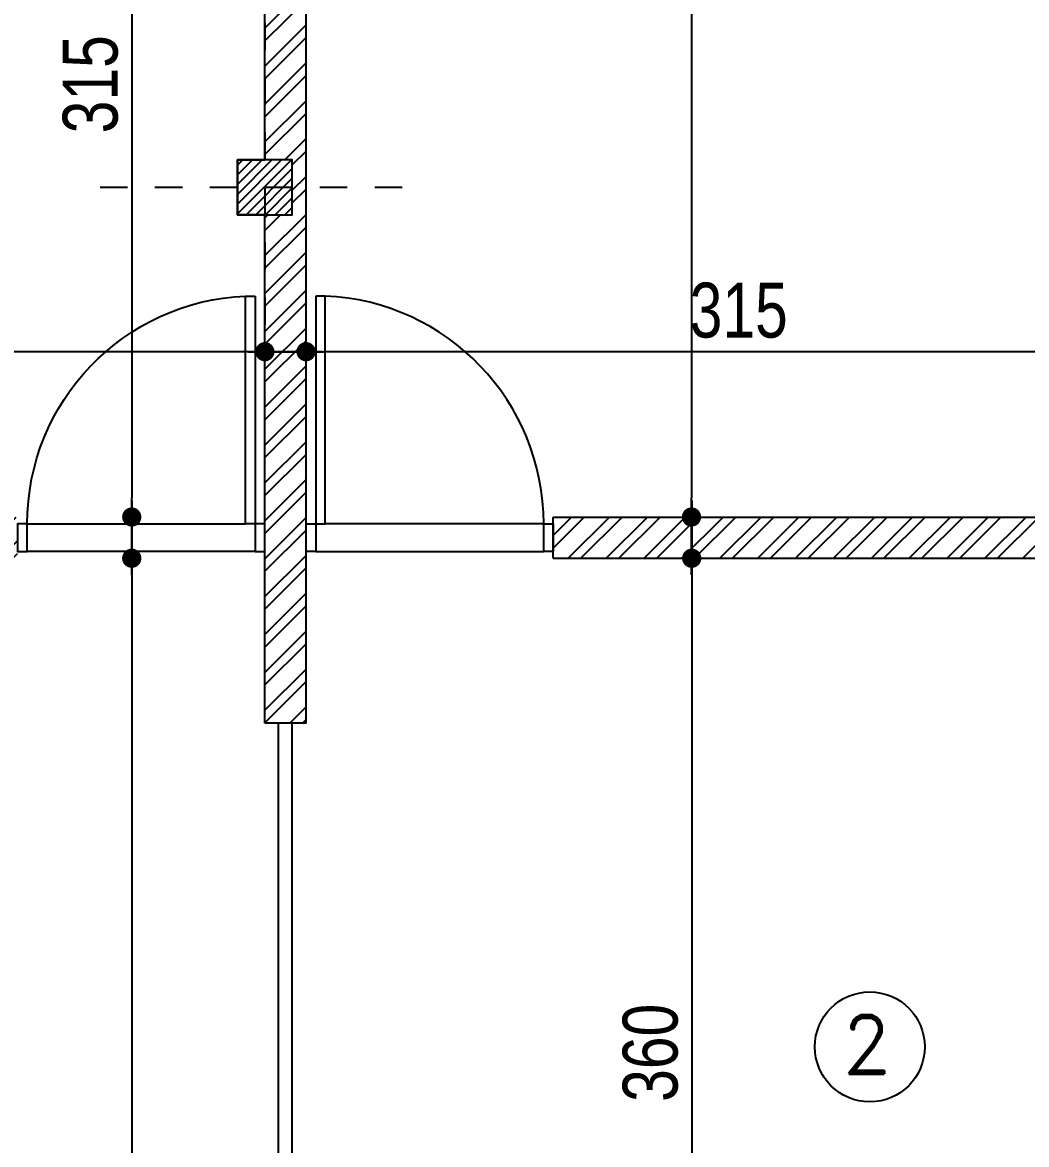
# Model space of a CAD drawing. Header units: millimetres. Extents: x 123626 to 686041, y 667 to 111893.
# Drawn here: x 272202.276 to 272205.932, y 676.952 to 681.036 of the extents above; entities that cross this region are included whole.
import ezdxf
from ezdxf.enums import TextEntityAlignment as Align

# ---------------------------------------------------------------- set-up
doc = ezdxf.new("R2010")
doc.units = ezdxf.units.MM
doc.linetypes.add('CENTER2', pattern=[1.125, 0.75, -0.125, 0.125, -0.125])
for name, color, linetype in [('8', 8, 'Continuous'), ('di', 9, 'Continuous'), ('squar', 255, 'Continuous')]:
    doc.layers.add(name, color=color, linetype=linetype)
doc.styles.add('Arial', font='arial.ttf', dxfattribs={"width": 0.8})
doc.styles.add('rmmg', font='rmmg.shx', dxfattribs={"width": 0.8})
doc.styles.add('ROMAND', font='romand', dxfattribs={"height": 0.3})
doc.styles.add('ROMANT', font='romant__.ttf')
doc.dimstyles.new('1-100out', dxfattribs={"dimtxt": 0.25, "dimasz": 0.07, "dimexe": 0.09, "dimexo": 0.09, "dimgap": 0.05, "dimtad": 1, "dimdec": 4, "dimlfac": 100, "dimzin": 12, "dimdsep": 46, "dimtxsty": 'rmmg', "dimblk": 'DOT1', "dimcen": 0.09, "dimclrd": 256, "dimclre": 256, "dimclrt": 3, "dimazin": 0, "dimtfac": 1, "dimtdec": 4, "dimtmove": 1, "dimatfit": 3, "dimldrblk": 'DOT1', "dimfxl": 1, "dimtolj": 1, "dimtzin": 0, "dimarcsym": 0})

# ---------------------------------------------------------------- blocks, each defined once
blk = doc.blocks.new('DOT1')
at = {"color": 0, "linetype": 'ByBlock'}
blk.add_line((3, -4.440892098500626e-16), (-1, 0), dxfattribs=at)
at = {"color": 0, "linetype": 'ByBlock', "const_width": 0.5}
blk.add_lwpolyline([(-0.25, 0, 1), (0.25, 0, 1)], format="xyb", close=True, dxfattribs=at)
blk = doc.blocks.new('*D152')
at = {"layer": 'Defpoints', "color": 0, "transparency": 16777216}
for p in [(44.6323288146877, 16.90311193782679), (44.6323288146877, 16.90311193782676), (47.3323288146882, 16.90311193782679)]:
    blk.add_point(p, dxfattribs=at)
at = {"layer": 'di', "color": 7, "lineweight": -2, "transparency": 16777216}
blk.add_line((47.2623288146882, 16.90311193782676), (44.7023288146877, 16.90311193782676), dxfattribs=at)
at = {"layer": 'di', "color": 7, "lineweight": -2, "transparency": 16777216, "xscale": 0.07, "yscale": 0.07, "zscale": 0.07, "rotation": 180}
blk.add_blockref('DOT1', (44.6323288146877, 16.90311193782676), dxfattribs=at)
at = {"layer": 'di', "color": 7, "lineweight": -2, "transparency": 16777216, "xscale": 0.07, "yscale": 0.07, "zscale": 0.07}
blk.add_blockref('DOT1', (47.3323288146882, 16.90311193782676), dxfattribs=at)
at = {"layer": 'di', "color": 7, "transparency": 16777216, "insert": (45.98232881468795, 17.05311193782676), "char_height": 0.2, "attachment_point": 5, "style": 'rmmg'}
blk.add_mtext('\\A1;270', dxfattribs=at)
blk = doc.blocks.new('*D153')
at = {"layer": 'Defpoints', "color": 0, "transparency": 16777216}
for p in [(47.48232881468772, 16.90311193782681), (47.48232881468772, 16.90311193782675), (50.63232881468804, 16.90311193782678)]:
    blk.add_point(p, dxfattribs=at)
at = {"layer": 'di', "color": 7, "lineweight": -2, "transparency": 16777216}
blk.add_line((50.56232881468804, 16.90311193782673), (47.55232881468772, 16.90311193782675), dxfattribs=at)
at = {"layer": 'di', "color": 7, "lineweight": -2, "transparency": 16777216, "xscale": 0.07, "yscale": 0.07, "zscale": 0.07}
for p, rotation in [((47.48232881468772, 16.90311193782675), 179.9999999999995), ((50.63232881468804, 16.90311193782672), 359.9999999999995)]:
    blk.add_blockref('DOT1', p, dxfattribs=dict(at, rotation=rotation))
at = {"layer": 'di', "color": 7, "transparency": 16777216, "insert": (49.05732881468788, 17.05311193782673), "char_height": 0.2, "attachment_point": 5, "style": 'rmmg'}
blk.add_mtext('\\A1;315', dxfattribs=at)
blk = doc.blocks.new('*D154')
at = {"layer": 'Defpoints', "color": 0, "transparency": 16777216}
for p in [(46.84772740400757, 19.45147013116154), (46.84772740400791, 16.30147013116154), (46.84772740400768, 16.30147013116154)]:
    blk.add_point(p, dxfattribs=at)
at = {"layer": 'di', "color": 7, "lineweight": -2, "transparency": 16777216}
blk.add_line((46.84772740400768, 19.38147013116154), (46.84772740400768, 16.37147013116154), dxfattribs=at)
at = {"layer": 'di', "color": 7, "lineweight": -2, "transparency": 16777216, "xscale": 0.07, "yscale": 0.07, "zscale": 0.07}
for p, rotation in [((46.84772740400768, 19.45147013116154), 90), ((46.84772740400768, 16.30147013116154), 270)]:
    blk.add_blockref('DOT1', p, dxfattribs=dict(at, rotation=rotation))
at = {"layer": 'di', "color": 7, "transparency": 16777216, "insert": (46.69772740400768, 17.87647013116155), "char_height": 0.2, "attachment_point": 5, "rotation": 90, "style": 'rmmg'}
blk.add_mtext('\\A1;315', dxfattribs=at)
blk = doc.blocks.new('*D155')
at = {"layer": 'Defpoints', "color": 0, "transparency": 16777216}
for p in [(46.84772740400768, 16.15147013116153), (46.84772740400825, 9.251470131163174), (46.84772740400825, 9.251470131163174)]:
    blk.add_point(p, dxfattribs=at)
at = {"layer": 'di', "color": 7, "lineweight": -2, "transparency": 16777216}
blk.add_line((46.84772740400826, 16.08147013116153), (46.84772740400825, 9.321470131163174), dxfattribs=at)
at = {"layer": 'di', "color": 7, "lineweight": -2, "transparency": 16777216, "xscale": 0.07, "yscale": 0.07, "zscale": 0.07}
for p, rotation in [((46.84772740400826, 16.15147013116153), 90), ((46.84772740400825, 9.251470131163174), 270)]:
    blk.add_blockref('DOT1', p, dxfattribs=dict(at, rotation=rotation))
at = {"layer": 'di', "color": 7, "transparency": 16777216, "insert": (46.69772740400825, 12.70147013116236), "char_height": 0.2, "attachment_point": 5, "rotation": 90, "style": 'rmmg'}
blk.add_mtext('\\A1;690', dxfattribs=at)
blk = doc.blocks.new('*D156')
at = {"layer": 'Defpoints', "color": 0, "transparency": 16777216}
for p in [(48.8862477069834, 16.15147013116153), (48.88624770698374, 12.55147013116316), (48.88624770698385, 12.55147013116316)]:
    blk.add_point(p, dxfattribs=at)
at = {"layer": 'di', "color": 7, "lineweight": -2, "transparency": 16777216}
blk.add_line((48.88624770698386, 16.08147013116153), (48.88624770698385, 12.62147013116316), dxfattribs=at)
at = {"layer": 'di', "color": 7, "lineweight": -2, "transparency": 16777216, "xscale": 0.07, "yscale": 0.07, "zscale": 0.07}
for p, rotation in [((48.88624770698386, 16.15147013116153), 90), ((48.88624770698385, 12.55147013116316), 270)]:
    blk.add_blockref('DOT1', p, dxfattribs=dict(at, rotation=rotation))
at = {"layer": 'di', "color": 7, "transparency": 16777216, "insert": (48.73624770698385, 14.35147013116235), "char_height": 0.2, "attachment_point": 5, "rotation": 90, "style": 'rmmg'}
blk.add_mtext('\\A1;360', dxfattribs=at)
blk = doc.blocks.new('*D157')
at = {"layer": 'Defpoints', "color": 0, "transparency": 16777216}
for p in [(48.88543715791678, 21.55147013116259), (48.88543715791621, 16.30147013116154), (48.88543715791678, 16.30147013116154)]:
    blk.add_point(p, dxfattribs=at)
at = {"layer": 'di', "color": 7, "lineweight": -2, "transparency": 16777216}
blk.add_line((48.88543715791678, 21.48147013116259), (48.88543715791678, 16.37147013116154), dxfattribs=at)
at = {"layer": 'di', "color": 7, "lineweight": -2, "transparency": 16777216, "xscale": 0.07, "yscale": 0.07, "zscale": 0.07}
for p, rotation in [((48.88543715791678, 21.55147013116259), 90), ((48.88543715791678, 16.30147013116154), 270)]:
    blk.add_blockref('DOT1', p, dxfattribs=dict(at, rotation=rotation))
at = {"layer": 'di', "color": 7, "transparency": 16777216, "insert": (48.73543715791678, 18.92647013116207), "char_height": 0.2, "attachment_point": 5, "rotation": 90, "style": 'rmmg'}
blk.add_mtext('\\A1;525', dxfattribs=at)
blk = doc.blocks.new('COL')
at = {"layer": '8'}
h = blk.add_hatch(dxfattribs=at)
h.set_pattern_fill('ANSI31', scale=2, style=0)
h.set_pattern_definition([(45, (-144.358518020837, -494.4622667847993), (-0.1767766952966369, 0.1767766952966369), [])])
h.paths.add_polyline_path([(-1, -1), (1, -1), (1, 1), (-1, 1)])
at = {"color": 7, "linetype": 'CENTER2'}
for p, q in [((2.842170943040401e-14, 6), (-2.842170943040401e-14, -6)), ((-5.999999999999972, 0), (6.000000000000028, 0))]:
    blk.add_line(p, q, dxfattribs=at)
at = {"color": 7}
blk.add_lwpolyline([(-1, -1), (1, -1), (1, 1), (-1, 1)], close=True, dxfattribs=at)
blk = doc.blocks.new('D90')
for points in [[(0.1000000000000227, 0), (0.1000000000000227, -0.03499999999985448), (0, -0.03499999999996817), (0, 0)], [(0.9292617198449307, -0.03499999999948944), (0.1000000000000227, -0.03499999999996817), (0.1000000000000227, -0.06999999999993634), (0.9292617198449307, -0.06999999999945761)], [(0.1000000000000227, -0.8650000000000319), (0.1000000000000227, -0.8999999999998863), (0, -0.9), (0, -0.8650000000000319)]]:
    blk.add_lwpolyline(points, close=True)
blk.add_arc((0.1000000000000227, -0.03499999999996817), 0.8300000000000637, 270, 357.5831962920356)
blk = doc.blocks.new('A$C95c94d28')
at = {"layer": 'di'}
h = blk.add_hatch(dxfattribs=at)
h.set_pattern_fill('ANSI32', scale=0.26, style=0)
h.set_pattern_definition([(45, (-10.47926747646135, -7.999481411397795), (-0.06894291116568838, 0.06894291116568839), []), (45, (-10.43330553576135, -7.999481411397795), (-0.06894291116568838, 0.06894291116568839), [])])
h.paths.add_polyline_path([(22.28973875005382, 7.429738830372727), (22.23973875005436, 7.429738830372727), (22.23973875005435, 7.329738830372733), (22.13973875005433, 7.329738830372733), (22.13973875005433, 6.829738830372762), (22.13973875005414, 5.479738830373535), (21.98973875005405, 5.479738830373535), (21.98973875005404, 3.229738830372725), (22.03973875005398, 3.229738830372725), (22.03973875005397, 3.329738830372719), (22.23973875005402, 3.329738830372719), (22.23973875005402, 3.12973883037273), (22.139738750054, 3.12973883037273), (22.139738750054, 3.079738830372335), (22.88973875005401, 3.079738830372335), (22.88973875005411, 2.879738830372347), (22.9297387500541, 2.879738830372347), (22.9297387500541, 2.929738830372344), (23.1497387500541, 2.929738830372344), (23.1497387500541, 2.879738830372347), (23.18973875005405, 2.879738830372347), (23.18973875005386, 3.379738830372332), (22.28973875005371, 3.379738830372347)])
h.paths.add_polyline_path([(17.48973875005291, 17.78286112239674), (17.48973875005359, 18.07973883037855), (17.18973875005373, 18.0797388303794), (17.18973875005329, 17.92973883037968), (16.51473875005401, 17.25473883037995), (15.83973875006131, 17.92973883037267), (15.33973875005427, 17.92973883037267), (15.33973875005427, 17.82973883037268), (15.23973875005424, 17.82973883037268), (15.23973875005424, 17.80547476167162), (15.47448442367582, 17.57072908804881), (15.68661645803209, 17.7828611224044), (16.3760455696885, 17.09343201074445), (16.16391353533248, 16.88129997638839), (16.37604556968803, 16.66916794203165), (16.44675624780687, 16.73987862015048)])
h.paths.add_polyline_path([(4.739738750053604, 18.52973883037274), (4.589738750053613, 18.52973883037272), (4.589738750053726, 18.07973883037232), (4.139738750053795, 18.07973883037232), (4.139738750053738, 17.92973883037266), (4.639738750053567, 17.92973883037266), (4.639738750053574, 18.02973883037265), (4.739738750053597, 18.02973883037265)])
h.paths.add_polyline_path([(4.889738750053681, 18.52973883037274), (4.739738750053604, 18.52973883037274), (4.739738750053597, 18.02973883037265), (4.83973875005362, 18.02973883037265), (4.83973875005362, 17.92973883037266), (5.339738750053726, 17.92973883037266), (5.339738750053726, 18.07973883037228), (4.889738750053681, 18.07973883037232)])
h.paths.add_polyline_path([(5.339738750053726, 17.92973883037266), (4.839738750053613, 17.92973883037266), (4.83973875005362, 17.82973883037266), (4.739738750053597, 17.82973883037266), (4.73973875005359, 17.32973883037235), (4.889738750053567, 17.32973883037232), (4.889738750053681, 17.77973883037231), (5.339738750053726, 17.77973883037228)])
h.paths.add_polyline_path([(4.639738750053574, 17.92973883037266), (4.139738750053738, 17.92973883037266), (4.139738750053681, 17.77973883037232), (4.589738750053726, 17.77973883037234), (4.589738750053726, 17.32973883037235), (4.73973875005359, 17.32973883037234), (4.739738750053597, 17.82973883037266), (4.639738750053574, 17.82973883037266)])
h.paths.add_polyline_path([(6.989738750054613, 17.92973883037969), (6.989738750054158, 18.07973883037941), (6.689738750054318, 18.07973883037855), (6.689738750055, 17.779738830372), (6.692861042079713, 17.779738830372), (7.803431930420089, 16.66916794203183), (8.015563964775431, 16.88129997638839), (7.803431930419407, 17.09343201074444), (8.492861042075816, 17.7828611224044), (8.70499307643233, 17.57072908804855), (8.939738750054289, 17.80547476167186), (8.939738750054289, 17.82973883037216), (8.839738750054266, 17.82973883037216), (8.839738750054266, 17.92973883037216), (8.339738750046095, 17.92973883037216), (7.664738750053885, 17.25473883037995)])
h.paths.add_polyline_path([(8.839738750054266, 18.02973883037215), (8.939738750054289, 18.02973883037215), (8.939738750054289, 18.22973883038514), (8.789738750054568, 18.07973883038457), (8.339738750054295, 18.07973883038321), (8.33973875005475, 17.92973883037216), (8.839738750054266, 17.92973883037216)])
h.paths.add_polyline_path([(9.320068835944454, 18.18580484756419), (9.107936801587613, 18.39793688191945), (8.939738750054289, 18.22973883038514), (8.939738750054289, 18.02973883037215), (9.039738750054312, 18.02973883037215), (9.039738750054312, 17.92973883037216), (9.064002818753885, 17.92973883037216)])
h.paths.add_polyline_path([(10.90688549912922, 18.18580484756339), (10.69475346477284, 18.39793688191948), (10.50081948193841, 18.20400289908486), (10.30688549910397, 18.39793688191948), (10.09475346474758, 18.18580484756339), (10.50081948193841, 17.77973883037268)])
h.paths.add_polyline_path([(12.49580476724478, 18.18580484756305), (12.28367273288839, 18.39793688191912), (12.08973875005395, 18.20400289908453), (11.89580476721952, 18.39793688191914), (11.68367273286313, 18.18580484756306), (12.08973875005395, 17.77973883037234)])
h.paths.add_polyline_path([(14.08472403536032, 18.1858048475634), (13.87259200100394, 18.39793688191948), (13.6786580181695, 18.20400289908486), (13.48472403533506, 18.39793688191948), (13.27259200097868, 18.18580484756339), (13.6786580181695, 17.77973883037269)])
h.paths.add_polyline_path([(15.23973875005424, 18.22973883038475), (15.07154069852052, 18.39793688191945), (14.85940866416368, 18.18580484756419), (15.11547468135384, 17.92973883037267), (15.13973875005422, 17.92973883037267), (15.13973875005422, 18.02973883037266), (15.23973875005424, 18.02973883037266)])
h.paths.add_polyline_path([(15.83973875005361, 18.07973883038321), (15.38973875005357, 18.07973883038457), (15.23973875005424, 18.22973883038475), (15.23973875005425, 18.02973883037266), (15.33973875005427, 18.02973883037266), (15.33973875005427, 17.92973883037267), (15.83973875005316, 17.92973883037267)])
h.paths.add_polyline_path([(19.33973875005431, 17.92973883037266), (18.83973875005418, 17.92973883037266), (18.83973875005418, 17.77973883037228), (19.28973875005423, 17.77973883037231), (19.28973875005434, 17.32973883037232), (19.43973875005431, 17.32973883037234), (19.43973875005432, 17.82973883037266), (19.33973875005429, 17.82973883037268)])
h.paths.add_polyline_path([(19.33973875005429, 18.02973883037265), (19.43973875005432, 18.02973883037266), (19.43973875005432, 18.52973883037274), (19.28973875005423, 18.52973883037272), (19.28973875005423, 18.07973883037232), (18.83973875005418, 18.07973883037229), (18.83973875005418, 17.92973883037267), (19.33973875005429, 17.92973883037267)])
h.paths.add_polyline_path([(19.58973875005429, 18.52973883037274), (19.43973875005432, 18.52973883037274), (19.43973875005432, 18.02973883037265), (19.53973875005434, 18.02973883037265), (19.53973875005434, 17.92973883037266), (20.03973875005417, 17.92973883037266), (20.03973875005411, 18.07973883037232), (19.58973875005418, 18.07973883037232)])
h.paths.add_polyline_path([(19.58973875005418, 17.77973883037234), (20.03973875005423, 17.77973883037234), (20.03973875005417, 17.92973883037267), (19.53973875005434, 17.92973883037266), (19.53973875005434, 17.82973883037266), (19.43973875005432, 17.82973883037268), (19.43973875005431, 17.32973883037234), (19.58973875005418, 17.32973883037235)])
h.paths.add_polyline_path([(19.58973875006055, 15.97973883037187), (19.29286104207861, 15.9797388303712), (18.17916786171386, 14.866045650006), (18.39129989607036, 14.65391361565064), (18.60343193042641, 14.86604565000667), (19.2928610420852, 14.17661653835162), (19.08072900772963, 13.96448450399571), (19.28973875005411, 13.75547476167193), (19.28973875005407, 13.72973883037267), (19.33973875005415, 13.72973883037267), (19.33973875005415, 13.82973883037266), (19.43973875005418, 13.82973883037266), (19.43973875005418, 14.32973883038019), (18.76473875006198, 15.00473883037219), (19.43973875006148, 15.67973883037155), (19.58973875006124, 15.67973883037189)])
h.paths.add_polyline_path([(19.43973875005418, 13.62973883037267), (19.33973875005415, 13.62973883037267), (19.33973875005415, 13.72973883037267), (19.28973875005406, 13.72973883037267), (19.28973875005377, 13.57973883037188), (19.43973875005418, 13.57973883037189)])
h.paths.add_polyline_path([(21.23973875005427, 12.5297388303719), (19.28973875005411, 12.52973883037188), (19.28973875005423, 11.77973883037269), (19.31473875005422, 11.77973883037269), (19.31473875005422, 11.77974053452644), (19.41473875005421, 11.77974053452644), (19.41473875005421, 11.77973883037271), (19.43973875005432, 11.77973883037271), (19.43973875005398, 12.37973883037188), (21.23973875005438, 12.37973883037188)])
h.paths.add_polyline_path([(19.43973875005432, 9.379738830372702), (19.28973875005423, 9.379738830372702), (19.28973875005423, 7.429738830372656), (19.33973875005427, 7.429738830372656), (19.33973875005427, 7.529738830372651), (19.43973875005429, 7.529738830372651), (19.43973875005429, 8.029738830372622)])
h.paths.add_polyline_path([(19.4397387500543, 7.329738830372662), (19.33973875005427, 7.329738830372662), (19.33973875005427, 7.429738830372656), (19.28973875005423, 7.429738830372656), (19.28973875005423, 7.404002899073646), (19.08072900772963, 7.194993156749689), (19.29286104208521, 6.982861122393771), (18.6034319304264, 6.293432010738712), (18.39129989607036, 6.505564045094772), (18.17916786171364, 6.293432010739181), (18.24987853983293, 6.222721332619884), (19.29286104207861, 5.179738830374191), (19.58973875006055, 5.179738830373509), (19.58973875006123, 5.479738830373506), (19.43973875006149, 5.479738830373847), (18.76473875006198, 6.154738830373205), (19.43973875005429, 6.829738830365073)])
h.paths.add_polyline_path([(20.03973875005417, 3.229738830372725), (19.53973875005433, 3.229738830372725), (19.53973875005433, 3.12973883037273), (19.43973875005432, 3.129738830372744), (19.43973875005431, 2.629738830372673), (19.58973875005429, 2.629738830372673), (19.58973875005418, 3.079738830373074), (20.03973875005411, 3.079738830373074)])
h.paths.add_polyline_path([(19.33973875005429, 3.229738830372725), (18.83973875005418, 3.229738830372725), (18.83973875005418, 3.079738830373117), (19.28973875005423, 3.079738830373074), (19.28973875005423, 2.629738830372673), (19.4397387500543, 2.629738830372673), (19.4397387500543, 3.12973883037273), (19.33973875005429, 3.12973883037273)])
h.paths.add_polyline_path([(19.33973875005429, 3.329738830372719), (19.43973875005431, 3.329738830372719), (19.43973875005431, 3.82973883037306), (19.28973875005434, 3.829738830373088), (19.28973875005423, 3.379738830373071), (18.83973875005418, 3.379738830373114), (18.83973875005418, 3.229738830372725), (19.33973875005429, 3.229738830372739)])
h.paths.add_polyline_path([(19.58973875005418, 3.82973883037306), (19.43973875005431, 3.82973883037306), (19.4397387500543, 3.329738830372719), (19.53973875005433, 3.329738830372719), (19.53973875005433, 3.229738830372725), (20.03973875005417, 3.229738830372725), (20.03973875005423, 3.379738830373071), (19.58973875005418, 3.379738830373071)])
h.paths.add_polyline_path([(16.37604556968782, 4.490309718713576), (16.16391353533247, 4.278177684357004), (16.3760455696885, 4.066045650000945), (15.68661645803209, 3.376616538341011), (15.47448442367581, 3.588748572696602), (15.23973875005424, 3.354002899073777), (15.23973875005424, 3.329738830372634), (15.33973875005427, 3.329738830372634), (15.33973875005427, 3.229738830372639), (15.83973875006121, 3.229738830372639), (16.51473875005402, 3.904738830365446), (17.18973875005329, 3.229738830365733), (17.18973875005375, 3.079738830366011), (17.48973875005359, 3.079738830366836), (17.48973875005292, 3.376616538348657)], flags=17)
h.paths.add_polyline_path([(15.23973875005424, 3.129738830372645), (15.13973875005422, 3.129738830372645), (15.13973875005422, 3.229738830372639), (15.11547468135376, 3.229738830372639), (14.85940866416368, 2.973672813181196), (15.07154069852052, 2.761540778825946), (15.23973875005424, 2.929738830360648)])
h.paths.add_polyline_path([(15.83973875005316, 3.229738830372639), (15.33973875005427, 3.229738830372639), (15.33973875005426, 3.129738830372645), (15.23973875005424, 3.129738830372645), (15.23973875005424, 2.929738830360648), (15.38973875005357, 3.079738830360853), (15.83973875005361, 3.079738830362217)])
h.paths.add_polyline_path([(16.51473875005401, 3.904738830365432), (17.18973875005329, 3.229738830365733), (17.18973875005375, 3.079738830366011), (17.48973875005359, 3.079738830366836), (17.48973875005291, 3.379738830373398), (17.48661645802818, 3.379738830373398), (16.37604556968782, 4.490309718713576), (16.16391353533247, 4.278177684357004), (16.3760455696885, 4.066045650000945), (15.68661645803209, 3.376616538341011), (15.47448442367581, 3.588748572696602), (15.23973875005424, 3.354002899073777), (15.23973875005424, 3.329738830372634), (15.33973875005427, 3.329738830372634), (15.33973875005427, 3.229738830372639), (15.83973875006121, 3.229738830372639)], flags=17)
h.paths.add_polyline_path([(13.6786580181695, 3.379738830372702), (13.27259200097868, 2.97367281318202), (13.48472403533506, 2.761540778825946), (13.6786580181695, 2.955474761660554), (13.87259200100394, 2.761540778825946), (14.08472403536032, 2.973672813182006)])
h.paths.add_polyline_path([(12.08973875005395, 3.379738830373043), (11.68367273286313, 2.973672813182347), (11.89580476721952, 2.761540778826259), (12.08973875005395, 2.955474761660881), (12.28367273288839, 2.761540778826273), (12.49580476724478, 2.973672813182333)])
h.paths.add_polyline_path([(10.50081948193841, 3.379738830372702), (10.09475346474758, 2.97367281318202), (10.30688549910397, 2.761540778825932), (10.50081948193841, 2.955474761660554), (10.69475346477284, 2.761540778825946), (10.90688549912923, 2.97367281318202)])
h.paths.add_polyline_path([(9.064002818754446, 3.229738830372639), (9.039738750054312, 3.229738830372639), (9.039738750054312, 3.129738830372645), (8.939738750054289, 3.129738830372645), (8.939738750054289, 2.92973883036025), (9.107936801587613, 2.761540778825946), (9.320068835944454, 2.97367281318121)])
h.paths.add_polyline_path([(8.839738750054266, 3.229738830372639), (8.664181385638969, 3.229738830372639), (8.651960067841316, 3.217517512574972), (8.639738750043719, 3.229738830372639), (8.339738750054977, 3.229738830372639), (8.339738750054522, 3.079738830362217), (8.789738750054568, 3.079738830360853), (8.939738750054289, 2.92973883036025), (8.939738750054289, 3.129738830372645), (8.839738750054266, 3.129738830372645)])
h.paths.add_polyline_path([(8.839738750054266, 3.329738830372634), (8.939738750054289, 3.329738830372634), (8.939738750054289, 3.354002899073492), (8.864092102197247, 3.42964954693096), (8.664181385638976, 3.229738830372639), (8.839738750054266, 3.229738830372639)])
h.paths.add_polyline_path([(8.227695999131043, 4.06604565000049), (8.015563964775694, 4.278177684357033), (7.909497947597657, 4.172111667179053), (7.697365913241953, 4.172111667179252), (7.591299896064463, 4.278177684357388), (6.69286104207427, 3.379738830366847), (5.732022303424543, 3.379738830369519), (4.889738750054249, 4.222022383739741), (4.889738750054477, 5.182861122398677), (5.78817760403868, 6.081299976383292), (5.682111586861225, 6.187365993560135), (5.682111586861112, 6.399498027915826), (5.788177604039134, 6.505564045093848), (5.576045569682634, 6.717696079449325), (5.363913535326589, 6.50556404509328), (4.739738750054244, 7.129738830362513), (4.739738750054244, 6.829738830365685), (5.414738750047405, 6.154738830372395), (4.739738750047678, 5.479738830373137), (4.589738750047928, 5.479738830372796), (4.589738750053499, 3.379738830372673), (4.139738750054249, 3.379738830372673), (4.139738750054306, 3.229738830372639), (4.639738750054242, 3.229738830372639), (4.639738750054242, 3.329738830372634), (4.839738750054288, 3.329738830372634), (4.839738750054288, 3.129738830372645), (4.739738750054272, 3.129738830372645), (4.739738750054265, 2.629738830372673), (4.889738750054249, 2.629738830372673), (4.889738750054249, 3.07973883037188), (6.989738750054386, 3.079738830366011), (6.98973875005484, 3.229738830365733), (7.664738750054113, 3.904738830365432), (8.339738750046926, 3.229738830372639), (8.639738750043719, 3.229738830372639), (8.015563964774998, 3.853913615644487)])
h.paths.add_polyline_path([(5.519890269067815, 3.379738830370115), (4.889738750054249, 3.379738830371878), (4.889738750054583, 4.009890349383497)], flags=16)
h.paths.add_polyline_path([(4.639738750054249, 3.229738830372639), (4.139738750054306, 3.229738830372639), (4.139738750054363, 3.079738830372662), (4.589738750054295, 3.079738830372676), (4.589738750054295, 2.629738830372673), (4.739738750054265, 2.629738830372673), (4.739738750054272, 3.129738830372645), (4.639738750054242, 3.129738830372645)])
h.paths.add_polyline_path([(4.739738750054244, 7.554002899073382), (4.483672732863425, 7.81006891626285), (4.271540698508183, 7.597936881906023), (4.439738750042501, 7.429738830372656), (4.639738750054221, 7.429738830372656), (4.639738750054221, 7.529738830372651), (4.739738750054244, 7.529738830372651)])
h.paths.add_polyline_path([(4.939649466613133, 7.354092182515529), (4.864002818755615, 7.429738830372656), (4.839738750054266, 7.429738830372656), (4.839738750054266, 7.329738830372662), (4.739738750054244, 7.329738830372662), (4.739738750054244, 7.154181465956754)])
h.paths.add_polyline_path([(4.639738750054221, 7.429738830372656), (4.439738750042494, 7.429738830372656), (4.58973875004304, 7.279738830372963), (4.58973875004429, 6.829738830372932), (4.739738750054244, 6.829738830373273), (4.739738750054244, 7.129738830362513), (4.727517432257088, 7.141960148159612), (4.739738750054244, 7.154181465956754), (4.739738750054244, 7.329738830372662), (4.639738750054221, 7.329738830372662)])
h.paths.add_polyline_path([(4.88973875006937, 8.990819562256007), (4.483672732879683, 9.396885579447854), (4.271540698523069, 9.184753545091922), (4.465474681357165, 8.99081956225703), (4.271540698522045, 8.796885579423048), (4.483672732877636, 8.584753545066206)])
h.paths.add_polyline_path([(4.483672732884116, 10.9858048475634), (4.271540698527502, 10.77367281320747), (4.465474681361599, 10.57973883037258), (4.271540698526479, 10.38580484753859), (4.48367273288207, 10.17367281318175), (4.889738750073803, 10.57973883037157)])
h.paths.add_polyline_path([(4.889738750077441, 12.1686580984871), (4.483672732887868, 12.57472411567895), (4.271540698531254, 12.36259208132303), (4.46547468136535, 12.16865809848812), (4.271540698530231, 11.97472411565414), (4.483672732885708, 11.7625920812973)])
h.paths.add_polyline_path([(4.739738750054244, 13.60547476167292), (4.739738750054244, 13.62973883037267), (4.639738750054221, 13.62973883037267), (4.639738750054221, 13.72973883037267), (4.439738750041123, 13.72973883037267), (4.271540698505902, 13.56154077883846), (4.483672732861599, 13.34940874448118)])
h.paths.add_polyline_path([(4.739738750054244, 14.32973883037144), (4.589738750042251, 14.32973883037191), (4.58973875004088, 13.87973883037151), (4.439738750041116, 13.72973883037267), (4.639738750054221, 13.72973883037267), (4.639738750054221, 13.82973883037266), (4.739738750054244, 13.82973883037266)])
h.paths.add_polyline_path([(4.886616458022708, 14.17661653835164), (5.576045569681497, 14.86604565000668), (5.788177604037543, 14.65391361565062), (6.000309638394036, 14.86604565000599), (5.929598960275385, 14.93675632812464), (4.889738750054022, 15.97661653834648), (4.889738750054022, 15.97973883037119), (4.58973875004736, 15.97973883037187), (4.589738750046678, 15.67973883037189), (4.739738750046428, 15.67973883037155), (5.414738750045927, 15.00473883037219), (4.739738750054251, 14.32973883038063), (4.739738750054244, 13.82973883037266), (4.839738750054266, 13.82973883037266), (4.839738750054266, 13.72973883037267), (4.864002818754415, 13.72973883037267), (5.098748492378277, 13.96448450399572)])
h.paths.add_polyline_path([(22.13973875005399, 3.12973883037273), (22.03973875005397, 3.12973883037273), (22.03973875005398, 3.229738830372725), (21.98973875005404, 3.229738830372725), (21.98973875005404, 3.079738830372321), (22.13973875005399, 3.079738830372321)], flags=16)
h.paths.add_polyline_path([(25.48973875005402, 3.329738830372719), (25.68973875005406, 3.329738830372719), (25.68973875005407, 3.229738830372725), (25.73973875005404, 3.229738830372725), (25.73973875005404, 4.170528304055637), (25.93973875005426, 4.170528304055637), (25.93973875005425, 4.210528304055629), (25.88973875005426, 4.210528304055629), (25.88973875005426, 4.430528304055628), (25.93973875005425, 4.430528304055628), (25.93973875005425, 4.470528304054838), (25.43973875005409, 4.470528304054824), (25.43973875005409, 3.379738830372361), (24.53973875005412, 3.379738830372361), (24.53973875005421, 2.879738830372148), (24.57973875005411, 2.879738830372148), (24.57973875005411, 2.929738830372145), (24.79973875005411, 2.929738830372145), (24.79973875005411, 2.879738830372148), (24.839738750054, 2.879738830372148), (24.83973875005407, 3.079738830372349), (25.58973875005404, 3.079738830372349), (25.58973875005403, 3.12973883037273), (25.48973875005402, 3.12973883037273)])
h.paths.add_polyline_path([(25.73973875005404, 3.229738830372725), (25.68973875005406, 3.229738830372725), (25.68973875005405, 3.12973883037273), (25.58973875005403, 3.12973883037273), (25.58973875005402, 3.079738830372364), (25.73973875005404, 3.079738830372364)], flags=17)
h.paths.add_polyline_path([(25.73973875005417, 7.279738830372338), (26.78973875005418, 7.279738830372352), (26.78973875005418, 7.329738830371866), (26.68973875005416, 7.329738830371866), (26.68973875005417, 7.429738830371861), (26.18973875005405, 7.429738830371861), (25.6897387500544, 7.42973883037223), (25.6897387500544, 7.329738830372733), (25.48973875005436, 7.329738830372733), (25.48973875005436, 7.429738830372727), (25.43973875005412, 7.429738830372727), (25.4397387500544, 5.820528304056737), (25.93973875005425, 5.820528304056708), (25.93973875005426, 5.860528304055933), (25.88973875005426, 5.860528304055933), (25.88973875005426, 6.080528304055932), (25.93973875005425, 6.080528304055932), (25.93973875005425, 6.120528304055924), (25.73973875005425, 6.120528304055924)])
h.paths.add_polyline_path([(25.58973875005439, 7.579738830372364), (25.43973875005409, 7.579738830372364), (25.43973875005411, 7.429738830372727), (25.48973875005436, 7.429738830372727), (25.48973875005436, 7.529738830372722), (25.58973875005439, 7.529738830372722)], flags=17)
h.paths.add_polyline_path([(26.68973875005416, 7.529738830371855), (26.78973875005418, 7.529738830371855), (26.78973875005418, 8.029738830371826), (26.78973875005423, 8.179738830372344), (26.93973875005398, 8.179738830372344), (26.93973875005409, 8.479738830372355), (25.98710717110671, 8.479738830372327), (25.38710717110703, 9.079738830372023), (25.38710717110669, 9.37973883037202), (25.08710717110718, 9.37973883037202), (25.08710717110662, 8.779738830373503), (23.18973875005375, 8.779738830373503), (23.18973875005386, 8.629738830373512), (25.4128431023934, 8.629738830373498), (25.8628431023947, 8.179738830372358), (26.48973875005438, 8.179738830372372), (26.48973875005427, 7.579738830372349), (25.58973875005438, 7.579738830372349), (25.58973875005438, 7.529738830372722), (25.6897387500544, 7.529738830372722), (25.6897387500544, 7.429738830372727), (26.18973875005452, 7.429738830372727), (26.68973875005416, 7.429738830372372)])
h.paths.add_polyline_path([(26.9397387500542, 7.579738830372349), (26.78973875005418, 7.579738830372349), (26.78973875005418, 7.529738830371855), (26.88973875005421, 7.529738830371855), (26.88973875005421, 7.429738830371861), (26.9397387500542, 7.429738830371861)])
h.paths.add_polyline_path([(26.9397387500542, 7.429738830371861), (26.88973875005421, 7.429738830371861), (26.88973875005421, 7.329738830371866), (26.78973875005418, 7.329738830371866), (26.78973875005418, 7.279738830372352), (26.9397387500542, 7.279738830372366)])
h.paths.add_polyline_path([(22.28973875005389, 9.379738830372702), (22.1397387500546, 9.379738830372716), (22.13973875005438, 7.529738830372722), (22.23973875005436, 7.529738830372722), (22.23973875005436, 7.429738830372727), (22.28973875005383, 7.429738830372727)])
h.paths.add_polyline_path([(22.28973875005377, 13.72973883037267), (22.23973875005436, 13.72973883037267), (22.23973875005436, 13.62973883037267), (22.13973875005433, 13.62973883037267), (22.13973875005433, 13.1297388303727), (22.13973875005437, 11.77973883037271), (22.28973875005376, 11.77973883037271)])
h.paths.add_polyline_path([(22.28973875005378, 17.77973883037308), (23.18973875005386, 17.77973883037306), (23.18973875005407, 18.27973883037218), (23.1497387500541, 18.2797388303722), (23.14973875005411, 18.22973883037218), (22.9297387500541, 18.22973883037218), (22.9297387500541, 18.27973883037218), (22.88973875005411, 18.27973883037218), (22.88973875005401, 18.07973883037306), (22.13973875005399, 18.07973883037306), (22.13973875005399, 18.02973883037266), (22.23973875005402, 18.02973883037266), (22.23973875005402, 17.82973883037268), (22.03973875005397, 17.82973883037268), (22.03973875005398, 17.92973883037267), (21.98973875005404, 17.92973883037267), (21.98973875005404, 15.67973883037187), (22.13973875005414, 15.67973883037189), (22.13973875005424, 13.82973883037266), (22.23973875005436, 13.82973883037266), (22.23973875005436, 13.72973883037267), (22.28973875005377, 13.72973883037267)])
h.paths.add_polyline_path([(25.98710717110673, 12.6797388303731), (26.93973875005409, 12.67973883037305), (26.93973875005398, 12.97973883037307), (26.78973875005423, 12.97973883037307), (26.78973875005423, 13.57973883037306), (26.78973875005422, 13.62973883037267), (26.68973875005416, 13.62973883037267), (26.68973875005417, 13.72973883037267), (26.18973875005405, 13.72973883037267), (25.6897387500544, 13.72973883037267), (25.6897387500544, 13.62973883037267), (25.58973875005439, 13.62973883037267), (25.58973875005438, 13.57973883037306), (26.48973875005428, 13.57973883037306), (26.48973875005439, 12.97973883037304), (25.86284310239468, 12.97973883037307), (25.41284310239329, 12.5297388303719), (23.18973875005386, 12.52973883037188), (23.18973875005375, 12.37973883037189), (25.08710717110663, 12.37973883037189), (25.08710717110719, 11.77973883037339), (25.18710717110694, 11.77973883037339), (25.18710717110694, 11.77974053452576), (25.28710717110694, 11.77974053452576), (25.28710717110694, 11.77973883037339), (25.3871071711067, 11.77973883037339), (25.38710717110703, 12.07973883037337)])
h.paths.add_polyline_path([(26.9397387500542, 13.87973883037304), (26.78973875005418, 13.87973883037304), (26.78973875005418, 13.82973883037266), (26.88973875005421, 13.82973883037266), (26.88973875005421, 13.72973883037267), (26.9397387500542, 13.72973883037267)])
h.paths.add_polyline_path([(26.9397387500542, 13.72973883037267), (26.88973875005421, 13.72973883037267), (26.88973875005421, 13.62973883037267), (26.78973875005418, 13.62973883037267), (26.78973875005418, 13.57973883037306), (26.9397387500542, 13.57973883037306)])
h.paths.add_polyline_path([(26.68973875005416, 13.82973883037266), (26.78973875005418, 13.82973883037266), (26.78973875005418, 13.87973883037306), (25.73973875005416, 13.87973883037307), (25.73973875005426, 15.0389493566886), (25.93973875005425, 15.03894935668859), (25.93973875005425, 15.0789493566886), (25.88973875005426, 15.0789493566886), (25.88973875005426, 15.2989493566886), (25.93973875005425, 15.2989493566886), (25.93973875005425, 15.33894935668782), (25.43973875005442, 15.33894935668779), (25.43973875005423, 13.72973883037267), (25.48973875005436, 13.72973883037267), (25.48973875005436, 13.82973883037266), (25.6897387500544, 13.82973883037266), (25.68973875005441, 13.72973883037267), (26.18973875005452, 13.72973883037267), (26.68973875005416, 13.72973883037267)])
h.paths.add_polyline_path([(25.58973875005438, 13.62973883037267), (25.48973875005436, 13.62973883037267), (25.48973875005436, 13.72973883037267), (25.43973875005422, 13.72973883037267), (25.4397387500542, 13.57973883037306), (25.58973875005438, 13.57973883037306)], flags=16)
h.paths.add_polyline_path([(25.93973875005425, 16.98894935668891), (25.73973875005404, 16.98894935668891), (25.73973875005404, 17.92973883037266), (25.68973875005406, 17.92973883037266), (25.68973875005406, 17.82973883037266), (25.48973875005402, 17.82973883037266), (25.48973875005402, 18.02973883037265), (25.58973875005404, 18.02973883037265), (25.58973875005404, 18.07973883037306), (24.83973875005407, 18.07973883037306), (24.83973875005398, 18.27973883037238), (24.79973875005411, 18.27973883037238), (24.79973875005411, 18.22973883037238), (24.57973875005411, 18.22973883037238), (24.5797387500541, 18.27973883037238), (24.53973875005421, 18.27973883037239), (24.53973875005411, 17.77973883037305), (25.4397387500541, 17.77973883037305), (25.43973875005409, 16.6889493566897), (25.93973875005425, 16.68894935668969), (25.93973875005425, 16.7289493566889), (25.88973875005426, 16.7289493566889), (25.88973875005426, 16.9489493566889), (25.93973875005425, 16.9489493566889)])
h.paths.add_polyline_path([(25.73973875005404, 18.07973883037306), (25.58973875005404, 18.07973883037306), (25.58973875005404, 18.02973883037265), (25.68973875005406, 18.02973883037265), (25.68973875005406, 17.92973883037266), (25.73973875005404, 17.92973883037266)], flags=17)
h.paths.add_polyline_path([(22.139738750054, 18.07973883037307), (21.98973875005404, 18.07973883037307), (21.98973875005404, 17.92973883037267), (22.03973875005398, 17.92973883037267), (22.03973875005397, 18.02973883037266), (22.139738750054, 18.02973883037266)], flags=16)
at = {"layer": 'di', "color": 7}
for p, q in [((22.28973875005377, 11.77973883037271), (22.28973875005377, 17.77973883037308)), ((22.13973875005424, 13.82973883037266), (22.13973875005414, 15.67973883037189)), ((22.13973875005436, 11.77973883037271), (22.13973875005424, 13.62973883037262)), ((21.27473875005424, 12.50473883037191), (22.06973875005433, 12.50473883037144)), ((23.15473875005344, 12.50473883037191), (22.35973875005335, 12.50473883037144)), ((23.18973875005375, 12.37973883037188), (23.18973875005386, 12.52973883037188)), ((23.18973875005386, 12.52973883037188), (25.41284310239328, 12.52973883037188)), ((22.1047387500543, 12.40473883037188), (21.27473875005424, 12.40473883037188)), ((22.32473875005338, 12.40473883037188), (23.15473875005344, 12.40473883037188)), ((23.18973875005375, 12.37973883037188), (25.08710717110662, 12.37973883037188)), ((22.28973875005354, 11.77973883037271), (22.13973875005414, 11.77973883037271)), ((22.18973875005389, 9.379738830372702), (22.18973875005355, 11.77973883037268)), ((22.23973875005389, 9.379738830372702), (22.23973875005355, 11.77973883037269))]:
    blk.add_line(p, q, dxfattribs=at)
blk.add_lwpolyline([(22.13973875005438, 13.62973883037262), (22.03973875005431, 13.62973883037262), (22.03973875005431, 13.82973883037261), (22.13973875005435, 13.82973883037262)], dxfattribs=at)
blk.add_circle((24.34200780480668, 10.6013968005806), 0.2, dxfattribs=at)
at = {"layer": 'di', "color": 7, "xscale": 0.1000000000000227, "yscale": 0.1000000000000227, "zscale": 0.1000000000000227}
blk.add_blockref('COL', (22.13973875005433, 13.72973883037267), dxfattribs=at)
at = {"layer": 'di', "color": 7, "xscale": -1, "rotation": 270}
blk.add_blockref('D90', (22.13973875005427, 12.40473883037188), dxfattribs=at)
at = {"layer": 'di', "color": 7, "rotation": 90}
blk.add_blockref('D90', (22.28973875005341, 12.40473883037188), dxfattribs=at)
at = {"layer": 'di', "color": 7, "style": 'ROMAND'}
blk.add_text('2', height=0.21375, dxfattribs=at).set_placement((24.23819609127275, 10.50339299253297))
at = {"layer": 'di', "color": 7, "style": 'ROMANT'}
for tag, p in [('2', (12.11235294921917, 18.97481064958305)), ('6', (3.56690129333176, 18.9207327270699)), ('4', (3.505371603092165, 12.02095543384328)), ('3', (28.75955211707006, 9.284431794891432)), ('5', (3.592643282813007, 1.892133386116882)), ('1', (12.11327885570294, 1.705764333843121))]:
    blk.add_attdef(tag, text='', height=0.1679999999993527, dxfattribs=at).set_placement(p, align=Align.MIDDLE)
at = {"layer": 'di', "color": 7, "style": 'Arial', "flags": 4}
for tag, height, p in [('B', 0.2720000000000038, (23.98704215736817, 18.90865533985169)), ('A', 0.3200000000000047, (3.488565849236679, 10.71032199899099)), ('A', 0.3200000000000047, (28.57165603168161, 10.71032199899099)), ('B', 0.2720000000000038, (23.98704215736817, 2.250616532267927))]:
    blk.add_attdef(tag, text='', height=height, dxfattribs=at).set_placement(p, align=Align.MIDDLE_CENTER)
at = {"layer": 'di', "color": 7}
for p1, p2, distance, picture, middle in [((23.69284709328284, 17.77973883037293), (23.69284709328227, 12.52973883037188), 5.684341886080801e-13, '*D157', (23.54284709328283, 15.15473883037242)), ((21.65513733937362, 15.67973883037189), (21.65513733937397, 12.52973883037188), -2.2737367544323206e-13, '*D154', (21.50513733937373, 14.10473883037189)), ((22.13973875005425, 13.13138063703714), (19.43973875005375, 13.13138063703714), 3.019806626980426e-14, '*D152', (20.789738750054, 13.28138063703711)), ((25.43973875005409, 13.13138063703713), (22.28973875005377, 13.13138063703715), 4.973799150320701e-14, '*D153', (23.86473875005393, 13.28138063703708)), ((21.65513733937374, 12.37973883037188), (21.65513733937431, 5.47973883037352), 0, '*D155', (21.50513733937431, 8.929738830372706)), ((23.69365764234945, 12.37973883037188), (23.69365764234979, 8.779738830373503), 1.1013412404281553e-13, '*D156', (23.54365764234991, 10.5797388303727))]:
    dim = blk.add_aligned_dim(p1=p1, p2=p2, distance=distance, dimstyle='1-100out', override={"dimtxt": 0.2, "dimclrd": 7, "dimclre": 7, "dimclrt": 7}, dxfattribs=at)
    dim.commit()
    dim.dimension.update_dxf_attribs({"geometry": picture, "text_midpoint": middle, "insert": (-25.19259006463395, -3.771731300789654)})

msp = doc.modelspace()

# ---------------------------------------------------------------- block references
at = {"layer": 'squar'}
msp.add_blockref('A$C95c94d28', (272181.018928105, 666.7065206615775), dxfattribs=at)

doc.saveas('drawing.dxf')
